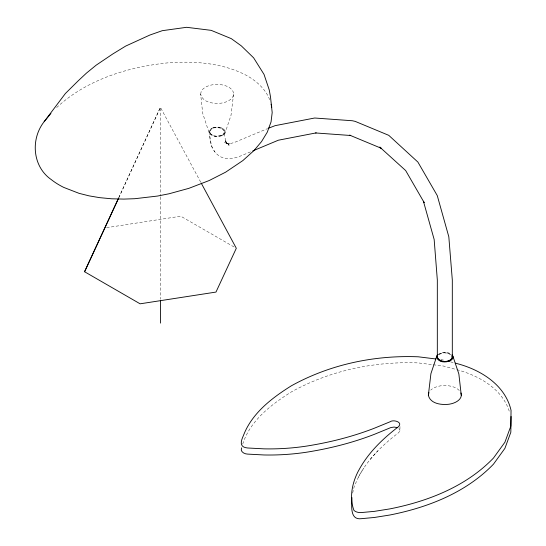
<?xml version="1.0" encoding="UTF-8"?>
<svg xmlns="http://www.w3.org/2000/svg" width="546" height="546" viewBox="0 0 546 546"><rect width="100%" height="100%" fill="white"/><g stroke="black" fill="none" stroke-linecap="round" stroke-linejoin="round"><path stroke-width="0.41" stroke-dasharray="2.73 2.05" d="M224.604 131.702C223.027 137.633 213.206 137.38 209.944 133.101L209.63 131.641C215.643 120.12 235.196 135.019 216.653 136.152C209.698 136.896 206.477 128.665 214.912 127.703A7.596 4.388 0 0 1 216.503 127.525L220.864 128.092L223.915 130.037L224.542 131.279L224.604 135.388L225.819 142.288L225.43 140.807L229.102 145.393L225.007 141.353L227.081 143.236L229.634 144.294L224.167 142.547L229.805 143.864L228.276 144.274L234.8 142.288L267.506 128.638M399.972 426.556L399.897 431.06L398.519 432.766C382.787 444.819 368.113 458.92 358.674 476.576L354.231 486.459L352.545 493.523M233.572 94.226L231.013 115.322L225.061 133.067M200.648 94.158L201.194 91.455A16.53 9.541 0 0 1 212.844 84.732A16.66 9.616 0 0 1 220.761 84.65A16.387 9.459 0 0 1 233.169 91.817A16.66 9.616 0 0 1 233.033 96.383A16.53 9.541 0 0 1 221.383 103.112C213.984 103.999 202.689 102.853 200.648 94.158L202.709 113.377L209.255 133.238C212.715 137.633 220.277 137.606 224.372 134.077A8.217 4.743 0 0 0 224.331 129.566M242.724 444.096C250.17 420.502 271.226 404.606 291.305 391.953C329.852 370.563 374.399 361.152 418.318 362.919L432.371 364.66M118.762 197.666L160.435 107.385L200.798 182.323M118.782 197.802L160.435 107.385L160.435 196.062M358.299 477.224L363.697 468.14M370.256 459.275L377.914 450.709M56.62 107.589C86.828 79.504 128.371 66.803 168.68 62.776C194.424 60.988 221.444 62.845 244.867 74.577A69.328 40.022 0 0 1 250.628 77.901C258.784 83.224 266.195 90.459 269.683 99.72M438.704 354.634L442.622 352.996A7.603 4.388 0 0 1 444.212 352.825L447.038 353.003M213.227 127.641L210.094 129.354L209.159 130.603L209.255 133.238M437.803 354.654L440.936 352.941A8.217 4.743 0 0 1 448.757 352.962L450.641 353.774M439.38 354.156L440.561 353.576A7.528 4.348 0 0 1 444.826 352.798L448.491 353.364L451.31 354.968M221.403 135.886L223.15 135.06M250.477 151.87C240.827 155.726 229.511 162.353 219.417 156.088C211.295 150.867 209.555 140.697 209.616 131.695M106.586 227.682L180.767 216.202L234.118 247.004M440.793 359.582L444.908 360.326M433.21 364.762L443.325 366.011L456.026 369.465M447.27 353.05L450.989 354.682M450.464 361.841L453.644 362.701M456.818 369.683C479.19 375.675 503.371 389.271 509.8 413.09M221.048 127.668L224.331 129.566M398.894 428.535L399.972 430.378M212.353 147.816L211.589 146.485L209.616 135.353M213.916 150.519L214.735 151.945M160.435 196.915L160.435 299.235M213.247 127.655A8.217 4.743 0 0 1 221.062 127.675M459.288 390.492A16.387 9.459 0 0 0 448.471 385.769A16.66 9.616 0 0 0 440.561 385.851A16.53 9.541 0 0 0 430.76 390.09"/><path stroke-width="0.82" d="M268.284 128.31L275.116 125.655L314.653 118.011L352.375 120.748L355.193 121.383L388.759 135.333L417.895 162.073L437.264 195.591L448.819 236.793L452.313 279.982L452.313 357.023C450.9 363.145 438.745 363.117 437.326 356.995L437.326 279.948L434.159 239.489L423.423 201.269L424.181 202.6L405.671 170.557L379.757 147.058L381.088 148.198L349.89 135.244M511.049 416.462L510.838 432.227L504.907 448.355L493.482 464.148C466.107 492.581 427.873 507.534 389.783 515.021L374.344 517.478L361.302 518.68C349.522 520.256 351.815 505.098 351.911 497.549M437.442 356.374L437.421 357.807C438.65 360.694 442.219 361.445 445.058 361.459A7.508 4.334 0 0 0 449.358 360.578L451.214 359.384L452.143 358.067A7.596 4.388 0 0 0 452.102 356.108L451.89 355.719M460.879 392.936A16.66 9.616 0 0 1 460.742 397.508A16.53 9.541 0 0 1 449.092 404.231C441.694 405.118 430.398 403.972 428.357 395.277L430.917 373.648L436.868 355.903L437.803 354.654M437.326 356.995L437.592 356.012M428.357 395.277L428.91 392.574M436.868 355.903L436.595 357.248C438.663 363.145 447.904 363.07 452.081 359.37A8.217 4.743 0 0 0 452.04 354.859M241.68 447.857C239.742 451.617 244.465 454.081 247.611 454.101L264.032 454.968A145.878 84.221 0 0 0 313.07 451.112A227.975 131.62 0 0 0 374.365 434.329L390.916 427.538L394.198 427.061L397.406 427.675M201.201 183.074L236.309 248.273L215.977 292.076L140.11 303.815L84.569 271.744L118.407 198.437M118.073 199.351L84.569 271.744M44.171 121.649C30.385 139.121 32.446 166.639 51.344 179.648A78.453 45.298 0 0 0 63.807 187.435L79.061 193.339L89.059 195.857L99.536 197.638L111.63 198.792L123.874 199.092L134.766 198.71L157.466 196.062L169.083 193.769L188.807 188.363L209.214 180.528L225.621 172.174L242.834 160.599L253.965 150.573L261.534 141.605L267.267 132.193L271.055 121.881L272.188 112.524L270.495 96.819L269.226 89.885L264.032 74.413L253.624 57.835L241.325 45.884L231.306 38.643L211.186 30.351L186.623 27.3L162.305 30.678L149.87 35.04L125.682 46.076L112.783 53.972L96.178 65.165L86.445 73.116L78.337 80.692L65.377 93.509L44.171 121.649L50.935 113.431M449.112 361.186L450.86 360.36M252.798 150.901L278.33 140.213L316.236 132.876M315.513 132.951L350.737 135.504L349.652 135.115M435.742 358.961L418.318 356.804C374.399 355.037 329.852 364.448 291.305 385.838C271.717 398.095 251.774 413.356 243.352 435.722C240.329 442.226 239.749 447.304 247.611 447.986L264.032 448.853A145.878 84.221 0 0 0 313.07 444.997A227.975 131.62 0 0 0 374.365 428.214L390.069 421.778C393.304 419.226 403.248 422.133 398.519 426.658C382.787 438.704 368.113 452.811 358.674 470.461L358.299 471.109C352.136 482.951 349.133 497.659 353.951 510.401C355.91 512.216 358.729 512.68 361.302 512.564L374.344 511.363L389.783 508.906C427.832 501.412 466.161 486.479 493.482 458.033L504.907 442.24L510.838 426.112L511.049 410.346C505.077 384.357 479.565 369.062 455.228 363.138M452.846 356.081L458.858 373.949L461.281 395.345M452.102 356.135L452.313 357.023M271.103 104.266L271.799 107.255M160.435 300.942L160.435 323.116"/></g></svg>
